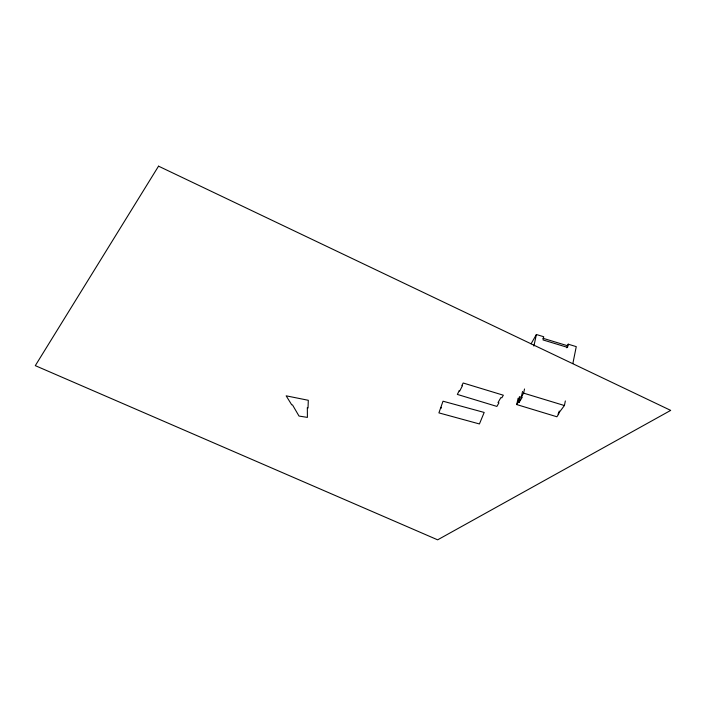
<?xml version="1.0" encoding="UTF-8"?>
<svg xmlns="http://www.w3.org/2000/svg" width="706" height="706" viewBox="0 0 706 706"><rect width="100%" height="100%" fill="white"/><g stroke="black" fill="none" stroke-linecap="round" stroke-linejoin="round"><path stroke-width="1.06" d="M559.214 411.06L558.57 414.263L557.996 414.087L564.421 405.535L565.338 400.937M572.857 363.564L576.264 346.637L568.206 344.184L566.839 347.811M568.206 344.184L567.545 347.396L543.038 339.939L543.726 336.736L536.401 334.512L531.08 343.804M558.57 414.263L556.893 416.769L516.721 404.564L518.292 401.961L519.466 396.595M518.292 401.961L519.219 402.243L520.393 396.878M519.219 402.243L522.29 397.151L521.363 396.869L522.537 391.503M521.363 396.869L523.605 393.136L524.514 388.971M533.886 346.064L536.401 334.512M516.721 404.564L518.116 398.21M542.852 338.236L567.28 345.675M523.605 393.136L564.421 405.535M307.339 407.839L307.41 417.396L299.009 416.055L292.496 404.891L291.728 404.838L286.151 395.828L308.301 400.284L308.028 408.006L307.339 407.839M440.623 408.006L438.911 412.886L479.427 423.953L484.184 412.445L443.015 401.211L440.888 407.238L441.462 407.397L441.197 408.165L440.623 408.006M459.174 390.833L457.347 394.416L496.883 406.418L498.948 402.844L498.03 402.561L500.916 397.549L501.834 397.822L503.343 395.21L463.171 383.005L461.839 385.617L462.412 385.785L459.738 391.009L459.174 390.833M158.541 166.166L35.3 365.646L437.641 539.834L670.7 410.389L158.541 166.166"/></g></svg>
